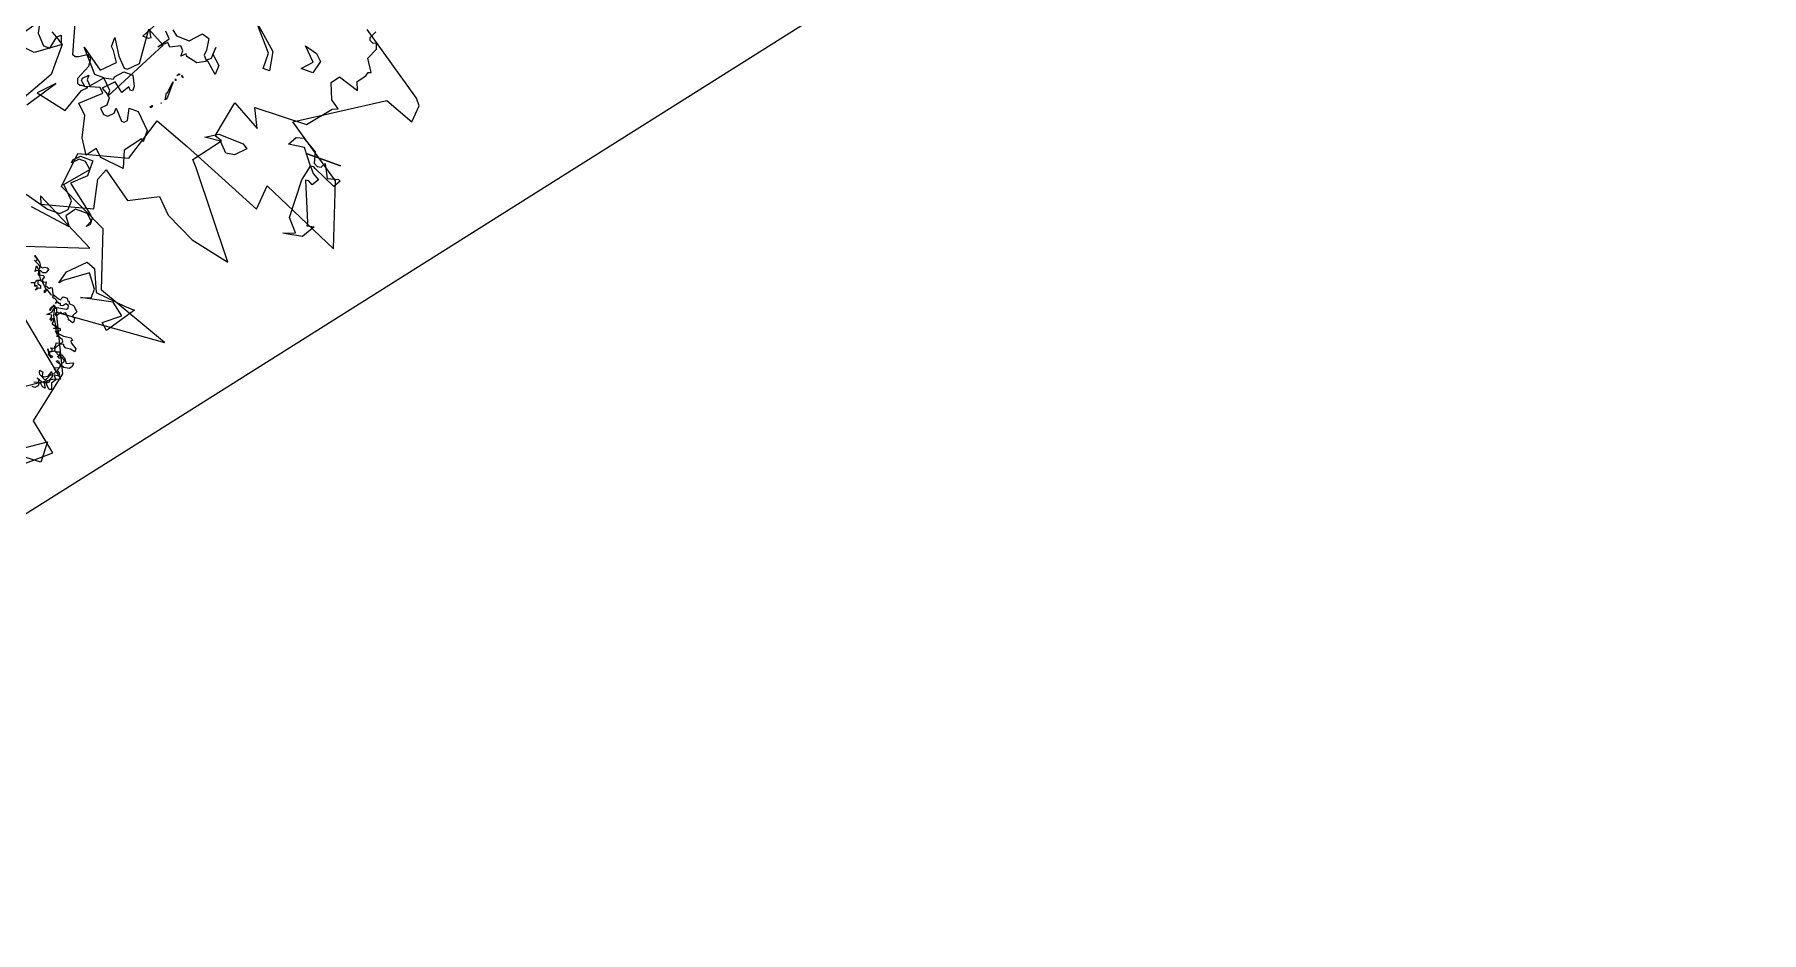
# Model space of a CAD drawing. Header units: metres. Extents: x -71 to 881, y -503 to 661.
# Drawn here: x 229.6 to 240.43, y 136.18 to 141.81 of the extents above; entities that cross this region are included whole.
import ezdxf

# ---------------------------------------------------------------- set-up
doc = ezdxf.new("R2010")
doc.units = ezdxf.units.M
doc.layers.add('04. Pisos', color=8, linetype='Continuous', lineweight=5)
doc.layers.add('ARBRE', color=100, linetype='Continuous', lineweight=13, true_color=0x00ff3f)

# ---------------------------------------------------------------- blocks, each defined once
blk = doc.blocks.new('WMF2', base_point=(0, 0.01))
at = {"color": 251, "lineweight": 0, "true_color": 0x636466}
for points in [[(49.27, -24.43), (44.16, -28.75), (49.49, -33.04), (47.38, -42.86), (52.22, -53.02), (31.88, -54.47), (45.91, -59.56), (49.4, -70.11), (59.14, -74.81), (58.34, -81.44), (49.36, -83.76), (46.84, -91.88), (40.14, -89.34), (24.4, -82.93), (24.01, -87.6), (8.81, -80.93), (12.69, -92.64), (23.58, -100.08), (8.83, -109.56), (3.27, -107.44), (3.01, -110.61), (3.9, -111.79), (16.57, -120.44)], [(59.11, -34.32), (48.77, -41.31), (47.36, -41.88), (58.37, -50.92)], [(61.87, -62.25), (50.47, -66), (62.16, -71.92), (61.59, -70.48), (52.23, -72.98), (53.36, -78.3), (52.54, -80.39), (46.99, -76.49), (41.75, -79.1), (39.13, -76.49), (33.51, -73.76), (26.05, -72.12), (37.25, -86.3), (38.33, -87.51), (34.61, -92.45), (35.99, -92.94), (34.69, -99.75), (29.28, -96.73), (30.97, -100.19), (21.09, -100.49), (17.67, -104.7), (16.66, -105.12), (18.28, -106.23), (19.48, -109.18), (18.41, -110.67), (14.49, -109.41), (15.1, -110.95), (13.93, -112.47), (13.73, -113.15), (13.23, -113.37), (14.72, -115.61), (13.76, -117.64), (14.16, -118.66), (14.68, -118.45), (15.39, -118.76), (15.6, -119.27), (14.94, -120.61)], [(57.77, -28.84), (58.63, -30.3), (56.93, -35.37), (57.37, -30.33), (54.22, -29.5), (53.25, -31.47), (53.04, -32.3), (51.55, -33.16), (53.17, -30.11), (53.78, -27.79), (53.47, -27.25), (51.12, -26.63), (45.81, -30.31), (45.66, -26.44), (59.37, -25.77), (58.42, -26.33), (57.77, -28.84), (57.77, -28.84)], [(57.77, -59.77), (57.34, -59.74), (56.99, -59.99), (56.55, -59.99), (56.22, -59.81), (56.35, -59.33), (56.48, -59.08), (57.01, -58.91), (57.45, -59.12), (57.71, -59.07), (57.42, -58.35), (56.8, -58.47), (56.47, -58.28), (56.73, -57.56), (56.31, -57.33), (55.87, -57.53), (55.75, -56.92), (54.93, -56.6), (54.8, -56.85), (54.47, -56.9), (54, -55.88), (52.71, -55.43), (52.29, -55.4), (52.19, -55.8), (52.04, -56.06), (51.25, -56.07), (50.96, -55.61), (50.83, -55.62), (50.67, -55.53), (50.58, -55.28), (49.76, -55.18), (48.77, -54.33), (49.22, -53.47), (49.17, -53.21), (48.84, -53.17), (48.7, -52.42), (48.83, -52.17), (49.57, -52.45), (49.82, -52.58), (49.78, -52.67), (50.67, -53.46), (51.2, -53.08), (51.37, -53.18), (51.41, -53.31), (52.03, -52.33), (52.28, -52.54), (52.29, -52.9), (52.25, -52.99), (52.13, -53.02), (52.29, -53.33), (52.38, -53.6), (52.8, -53.6), (52.54, -52.26), (51.6, -50.66), (51.34, -50.52), (51.27, -50.28), (50.74, -50.44), (50.57, -50.33), (50.48, -50.06), (50.84, -49.82), (50.98, -49.78), (50.89, -49.52), (49.55, -49.37), (48.16, -49.5), (47.78, -49.18), (48, -48.98), (47.85, -48.67), (46.68, -47.94), (46.65, -47.37), (47.56, -47.53), (48.39, -47.43), (48.9, -47.71), (48.98, -47.97), (49.76, -47.72), (50.3, -46.68), (50.19, -46.3), (49.75, -46.27), (49.22, -46.45), (49.02, -45.79), (48.86, -45.72), (48.68, -46.06), (48.07, -45.73), (47.44, -44.86), (46.32, -45.35), (46.14, -45.25), (46.23, -44.64), (46.6, -44.17), (47.56, -44.03), (48.1, -44.22), (48.58, -43.15), (48.01, -42.73), (47.85, -42.43), (48.07, -42.2), (48.76, -42.13), (48.17, -41.4), (48.71, -40.58), (48.32, -39.48), (48.7, -39.37), (49.37, -39.95), (49.47, -40.2), (49.63, -40.29), (49.94, -40.13), (49.49, -39.35), (50.01, -39.4), (50.51, -39.88), (50.54, -40.02), (50.86, -39.85), (50.83, -39.28), (51.31, -38.78), (51.84, -38.83)], [(51.81, -39.69), (51.02, -39.94), (51.02, -40.16), (51.11, -40.42), (51.46, -40.59), (50.47, -40.19), (49.85, -40.29), (49.72, -40.33), (49.57, -40.61), (49.49, -40.55), (49.46, -40.43), (49.28, -40.54), (49.15, -40.81), (49.22, -41.05), (48.9, -41.88), (48.95, -42.01), (49.46, -41.85), (49.82, -40.94), (49.95, -40.7), (51.24, -41.37), (51.43, -41.67), (51.53, -42.07), (50.86, -41.92), (50.77, -41.24), (50.48, -41.18), (49.74, -41.56), (49.46, -42.27), (49.5, -42.42), (49.41, -42.59), (49.24, -42.27), (48.89, -42.32), (48.63, -42.83), (49.09, -43.19), (49.12, -43.32), (49.21, -43.37), (48.38, -43.7), (48.25, -43.95), (48.36, -44.36), (48.89, -44.41), (49.31, -44.64), (48.96, -44.87), (48.46, -44.41), (48.27, -44.32), (47.88, -45.08), (47.97, -45.33), (48.55, -45.65), (48.68, -45.4), (48.96, -45.31), (49.3, -45.49), (49.06, -45.7), (50.1, -46.26), (50.9, -45.79), (50.93, -45.72), (50.82, -45.31), (50.42, -45.22), (50.17, -45.09), (50.28, -44.9), (51.03, -45.31), (51.03, -45.54), (51.44, -46.19), (51.18, -45.85), (51.02, -45.76), (50.63, -46.1), (50.58, -46.17), (50.67, -46.44), (50.83, -46.52), (51.09, -46.45), (50.35, -46.83), (50.42, -47.09), (50.26, -47.21), (50.42, -47.72), (49.49, -48.01), (49.31, -48.35), (49.49, -48.67), (50.03, -48.84), (50.3, -48.99), (50.77, -48.92), (50.44, -48.95), (51.22, -49.71), (51.11, -49.74), (51.31, -50.19), (51.71, -50.04), (51.65, -50.13), (51.4, -50.23), (51.47, -50.48), (52.03, -50.67), (52.29, -50.82), (52.12, -51.17), (52.29, -51.69), (52.54, -51.59), (52.57, -51.17), (52.63, -51.43), (52.9, -51.36), (52.76, -51.82), (52.87, -52.23), (53.49, -52.1), (53.75, -52.03), (53.04, -52.74), (52.85, -53.52), (52.92, -53.78), (53.01, -53.82), (53.28, -53.74), (53.5, -52.87), (53.5, -53.31), (53.09, -54.09), (52.87, -53.87), (52.85, -53.74), (50.74, -54.16), (50.47, -54.45), (50.6, -54.86), (51.14, -55.04), (51.55, -54.48), (51.91, -54.45), (52.09, -54.54), (52.03, -54.61), (52.09, -54.76), (52.39, -54.6), (52.42, -54.73), (52.51, -54.77), (52.77, -54.69), (52.92, -54.44), (52.77, -54.92), (53.44, -55.27), (53.59, -55.23), (53.84, -55.36), (53.75, -55.52), (53.79, -55.66), (54.35, -55.63), (54.31, -55.72), (54.95, -56.16), (55.21, -56.29), (55.34, -56.28), (55.36, -55.82), (55.49, -55.58), (55.61, -55.96), (55.42, -56.31), (56.6, -57.37), (57.04, -57.37), (57.3, -57.31), (57.27, -56.95), (57.18, -56.7), (56.58, -56.58), (56.42, -56.07), (56.77, -56.03), (57.04, -55.74), (57.17, -55.49), (57.04, -55.96), (57.15, -56.34), (57.42, -56.28), (57.5, -56.1), (57.66, -56.41), (57.75, -56.66), (58.41, -56.45)], [(57.97, -56.66), (57.71, -56.74), (57.66, -57.05), (57.53, -57.31), (56.88, -57.52), (57.28, -58.16), (57.46, -58.26), (57.59, -58.22), (57.82, -59.01), (58.22, -58.91), (58.37, -58.64), (58.47, -59.68), (57.96, -59.2), (57.81, -59.24), (57.85, -59.58), (57.93, -59.84), (59.21, -60.53), (58.92, -60.47), (58.77, -60.73), (58.88, -60.98), (59.17, -61.05), (59.42, -61.39), (58.22, -60.54), (57.77, -59.77), (57.77, -59.77)], [(40.86, -56.38), (43.16, -58.19), (49.01, -56.98), (47.19, -57.59), (47.19, -59.3), (49.01, -61.74), (53.04, -58.82), (53.65, -58.19), (53.04, -60.53), (50.1, -63.43), (48.41, -62.83), (46.7, -58.82), (40.86, -58.19), (39.03, -58.19), (42.55, -52.98), (43.78, -54.06), (40.86, -56.38), (40.86, -56.38)], [(64.7, -71.27), (60.09, -70.06), (57.77, -70.06), (56.55, -71.27), (56.55, -72.98), (58.86, -75.3), (55.34, -79.44), (56.55, -80.53), (57.77, -80.53), (58.86, -79.44), (58.86, -80.05), (57.77, -81.14), (55.34, -81.14), (55.34, -78.22), (57.77, -75.92), (52.42, -71.77), (51.91, -71.27), (51.91, -70.06), (52.42, -69.46), (51.91, -70.67), (53.02, -71.77), (55.34, -71.77), (56.55, -70.06), (55.34, -68.37), (63.01, -69.46)], [(70.05, -86.62), (66.45, -92.02), (69.04, -89.28), (63.17, -87.99), (61.62, -92.45), (60.75, -93.34), (61.84, -93.29), (62.18, -93.16), (62.64, -93.37), (63.02, -94.3), (61.86, -97.06), (62.03, -98.49), (62.51, -98.7), (62.64, -99.03), (64.13, -98.04), (64.8, -97.78), (65.29, -97.98), (67.08, -104.41)], [(70.34, -100.64), (69.73, -100.29), (69.19, -99.97), (68.7, -99.67), (68.31, -99.43), (68.02, -99.24), (67.83, -99.11), (67.77, -99.08), (67.77, -93.28), (71.55, -86.71)], [(18.5, -90.74), (17.84, -93.61), (20.02, -96.45), (22.98, -96.02), (22.05, -97.63), (20.72, -98), (17.93, -96.37), (17.41, -94.37), (16.65, -93.94), (15.97, -94.11), (15.49, -94.96), (14.21, -92.52), (12.21, -93.06), (11.86, -92.86), (12.6, -91.6), (16.89, -93.51), (17.23, -93.72), (17.84, -93.61), (16.91, -92.52), (15.64, -91.79), (16.37, -90.52), (17.22, -91.02), (17.83, -90.91), (14.87, -83.79), (14.78, -83.17), (13.49, -83.45), (14.87, -81.07), (17.86, -80.56), (18.47, -80.47), (16.28, -81.33), (18.28, -83.52), (18.5, -90.74), (18.5, -90.74)], [(55.55, -83.45), (56.85, -81.67), (58.61, -84.37), (59.53, -88.36), (61.31, -90.12), (57.78, -93.28), (58.61, -94.11), (61.31, -93.28), (62.23, -94.11), (62.23, -94.58), (61.31, -95.5), (61.31, -94.58), (60.48, -93.73), (58.61, -95.97), (56.85, -96.33), (56.85, -96.8), (55.55, -98.2), (53.79, -98.2), (52.87, -96.33), (52.87, -95.5), (53.33, -95.5), (53.79, -95.97), (54.63, -94.58), (56.39, -95.97), (58.23, -94.11), (56.85, -93.28), (56.39, -92.81), (56.39, -91.51), (57.31, -90.59), (56.39, -89.66), (55.55, -89.66), (54.63, -90.59), (54.63, -91.51), (52.87, -89.66), (52.41, -89.66), (51.93, -90.12), (52.41, -92.34), (50.63, -92.34), (47.94, -89.66), (47.94, -87.42), (48.41, -87.89), (50.63, -84.84), (49.71, -81.67), (54.16, -82.15), (55.55, -83.45), (55.55, -83.45)], [(30.71, -93.26), (29.79, -92.67), (31.51, -90.88), (33.12, -90.61), (34.74, -92.37), (37.69, -92.07), (35.5, -93.43), (30.71, -93.26), (30.71, -93.26)], [(48.48, -94.16), (48.71, -93.73), (48.96, -93.86), (48.64, -94.24), (48.48, -94.16), (48.48, -94.16)], [(58.61, -95.97), (60.32, -95.97), (63.86, -99.98), (59.71, -97.06), (57.39, -99.38), (58.61, -101.21), (59.21, -101.81), (59.21, -103.52), (57.39, -100.59), (55.69, -98.89), (55.08, -98.89), (53.39, -100.59), (53.87, -107.05), (50.45, -105.22), (56.79, -93.05), (56.79, -94.14), (58.61, -95.97), (58.61, -95.97)], [(12.72, -95.5), (19.16, -95.5), (12.72, -95.5), (12.72, -95.5)], [(46.51, -96.62), (46.65, -96.16), (46.74, -95.97), (46.95, -97.29), (46.8, -97.34), (46.58, -99.41), (46.49, -99.57), (46.51, -96.62), (46.51, -96.62)], [(47.28, -95.16), (47.15, -95.21), (47.28, -95.16), (47.28, -95.16)], [(78.38, -97.12), (74.97, -98.96), (73.76, -100.65), (74.37, -105.9), (74.97, -106.51), (76.08, -106.51), (76.08, -107.72), (74.37, -108.33), (72.54, -99.56), (70.84, -97.73), (69.62, -97.73), (69.14, -100.05), (68.53, -100.65), (67.9, -98.96), (72.05, -96.02), (77.9, -96.64), (78.38, -97.12), (78.38, -97.12)], [(46.06, -100), (46.17, -99.95), (46.26, -100.23), (46.22, -100.08), (46.06, -100), (46.06, -100)], [(41.84, -105.25), (43.62, -104.29), (45.73, -104.74), (46.01, -105.12), (46.77, -104.41), (46.73, -105.44), (47.43, -106.2), (49.22, -105.25), (49.85, -105.94), (51.28, -104.6), (49.82, -106.67), (50.87, -107.74)], [(53.69, -106.82), (53.01, -105.71), (53.39, -105.43), (54.48, -105.47), (52.9, -108.54)], [(49.75, -108.42), (48.76, -107.65), (46.27, -107.55), (44.45, -109.59), (43.06, -109.17), (42.78, -107.03), (42.83, -106.03), (42.2, -105.27), (41.44, -105.97), (41.35, -108.07), (41.41, -106.7), (39.72, -105.17), (39.79, -103.4), (41.84, -105.25), (41.84, -105.25)], [(45.08, -100.81), (45.46, -101.12), (45.03, -100.9), (45.08, -100.81), (45.08, -100.81)], [(45.94, -101.27), (45.76, -101.16), (46.23, -100.87), (46.06, -101.21), (45.94, -101.27), (45.94, -101.27)], [(41.84, -105.25), (41.63, -105.03), (41.84, -105.25), (41.84, -105.25)], [(23.77, -111.52), (26.08, -113.84), (23.77, -113.24), (22.56, -112.13), (23.16, -109.69), (25.47, -109.69), (23.77, -111.52), (23.77, -111.52)], [(31.94, -110.31), (36.07, -115.05), (31.32, -110.9), (30.71, -107.38), (31.94, -107.38), (31.94, -110.31), (31.94, -110.31)]]:
    blk.add_lwpolyline(points, dxfattribs=at)

msp = doc.modelspace()

# ---------------------------------------------------------------- linework, layer by layer
at = {"layer": '04. Pisos'}
msp.add_lwpolyline([(99.448, 151.453), (117.705, 162.876), (159.987, 95.009), (337.22, 206.606), (265.236, 322.235), (87.866, 210.763), (100.544, 190.448), (82.018, 178.809), (99.448, 151.453)], dxfattribs=at)

# ---------------------------------------------------------------- block references
at = {"layer": 'ARBRE', "color": 251, "lineweight": 5, "true_color": 0x636466, "xscale": 0.03451886634015593, "yscale": 0.03451886634015593, "zscale": 0.03451886634015593, "rotation": 160.1685466476646}
msp.add_blockref('WMF2', (230.817, 137.74), dxfattribs=at)

doc.saveas('drawing.dxf')
